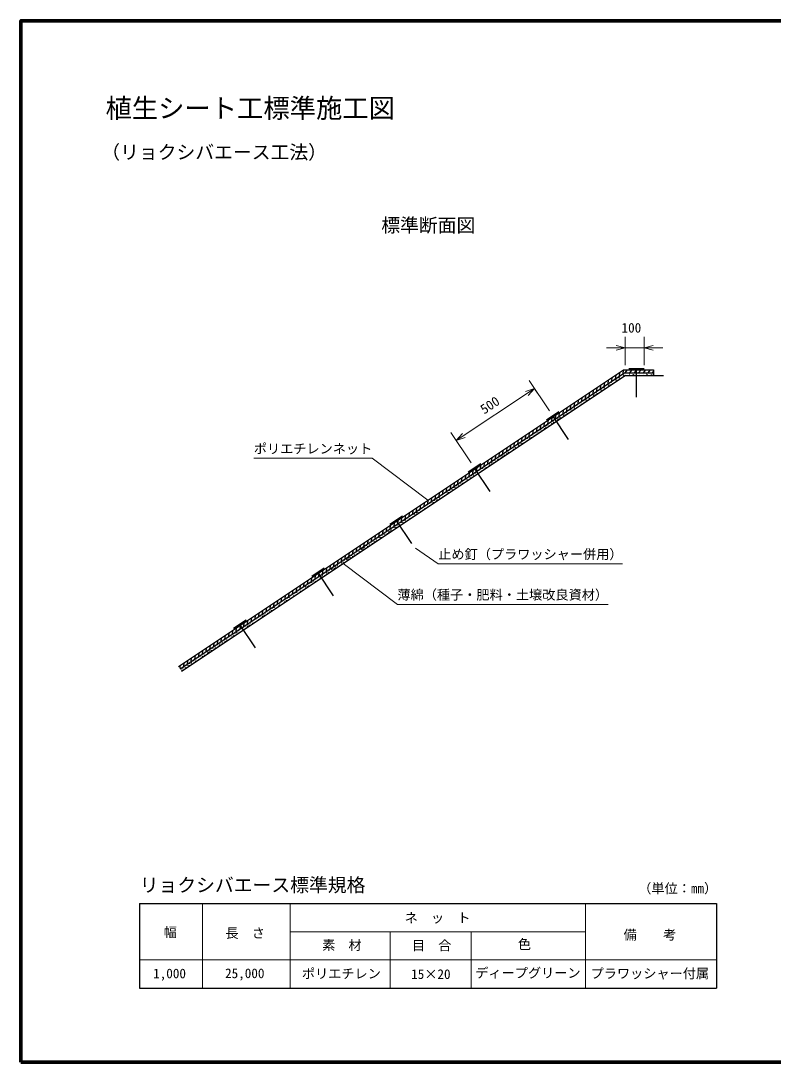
# Model space of a CAD drawing. Units: millimetres, scale not verified. Extents: x 200 to 8200, y 200 to 5825.
# Drawn here: x 200 to 4200, y 200 to 5740 of the extents above; entities that cross this region are included whole.
import ezdxf
from ezdxf.enums import TextEntityAlignment as Align

# ---------------------------------------------------------------- set-up
doc = ezdxf.new("R2010")
doc.units = ezdxf.units.MM
doc.header["$LTSCALE"] = 20
for name, color, linetype, lineweight in [('C-MTR-FRAM', 5, 'Continuous', 25), ('C-MTR-LINE', 5, 'Continuous', 13), ('C-STR', 7, 'Continuous', 25), ('C-STR-DIM', 1, 'Continuous', 13), ('C-STR-HTXT', 1, 'Continuous', 13), ('C-TTL', 2, 'Continuous', 70)]:
    doc.layers.add(name, color=color, linetype=linetype, lineweight=lineweight)
doc.layers.add('C-MTR-TXT', color=5, linetype='Continuous')
doc.layers.add('C-TTL-TXT', color=5, linetype='Continuous')
doc.styles.add('ＭＳ ゴシック', font='')
doc.styles.get('ＭＳ ゴシック').set_extended_font_data('MS Gothic')

msp = doc.modelspace()

# ---------------------------------------------------------------- linework, layer by layer
at = {"layer": 'C-MTR-FRAM'}
for p, q in [((831.38, 1043.8), (831.38, 593.8)), ((831.38, 1043.8), (3899.35, 1043.8)), ((3899.35, 1043.8), (3899.35, 593.8)), ((831.38, 593.8), (3899.35, 593.8))]:
    msp.add_line(p, q, dxfattribs=at)
at = {"layer": 'C-MTR-LINE'}
for p, q in [((1166.26, 1043.8), (1166.26, 743.8)), ((1632.06, 1043.8), (1632.06, 743.8)), ((3202.51, 1043.8), (3202.51, 743.8)), ((1166.26, 893.8), (1166.26, 593.8)), ((1632.06, 893.8), (1632.06, 593.8)), ((1632.06, 893.8), (3202.51, 893.8)), ((2164.45, 892.8), (2164.45, 592.8)), ((2593.45, 892.8), (2593.45, 592.8)), ((3202.51, 890.8), (3202.51, 590.8)), ((831.38, 743.8), (3899.35, 743.8))]:
    msp.add_line(p, q, dxfattribs=at)
at = {"layer": 'C-STR'}
for p, q in [((1038.28, 2305.69), (3404.42, 3883.11)), ((3404.42, 3883.11), (3463.96, 3883.11)), ((3513.5, 3888.11), (3433.5, 3888.11)), ((3473.5, 3738.11), (3473.5, 3888.11)), ((3528.32, 3883.11), (3543.01, 3883.11)), ((1046.6, 2293.21), (3408.96, 3868.11)), ((1054.92, 2280.73), (3413.5, 3853.11)), ((3408.96, 3868.11), (3463.96, 3868.11)), ((3413.5, 3853.11), (3617.68, 3853.11)), ((3460.91, 3868.11), (3563.5, 3868.11)), ((3061.27, 3660.36), (2994.7, 3615.98)), ((3111.19, 3513.36), (3027.98, 3638.17)), ((2645.24, 3383.01), (2578.68, 3338.63)), ((2695.16, 3236.01), (2611.96, 3360.82)), ((2229.21, 3105.66), (2162.65, 3061.28)), ((2279.14, 2958.66), (2195.93, 3083.47)), ((1813.19, 2828.31), (1746.62, 2783.93)), ((1863.11, 2681.31), (1779.91, 2806.12)), ((1397.16, 2550.96), (1330.6, 2506.58)), ((1447.09, 2403.96), (1363.88, 2528.77))]:
    msp.add_line(p, q, dxfattribs=at)
at = {"layer": 'C-STR', "color": 1}
for p, q in [((3402.58, 3881.89), (3400.43, 3862.43)), ((3424.27, 3883.11), (3411.68, 3868.11)), ((3448.27, 3883.11), (3435.68, 3868.11)), ((3473.5, 3883.11), (3460.91, 3868.11)), ((3497.5, 3883.11), (3484.91, 3868.11)), ((3521.5, 3883.11), (3508.91, 3868.11)), ((3545.5, 3883.11), (3532.91, 3868.11)), ((3322.7, 3828.64), (3320.55, 3809.18)), ((3342.67, 3841.95), (3340.52, 3822.49)), ((3362.64, 3855.26), (3360.49, 3835.8)), ((3382.61, 3868.58), (3380.46, 3849.11)), ((3563.5, 3875.96), (3556.91, 3868.11)), ((3242.82, 3775.39), (3240.67, 3755.92)), ((3262.79, 3788.7), (3260.64, 3769.24)), ((3282.76, 3802.01), (3280.61, 3782.55)), ((3302.73, 3815.33), (3300.58, 3795.86)), ((3162.95, 3722.14), (3160.8, 3702.67)), ((3182.92, 3735.45), (3180.77, 3715.99)), ((3202.89, 3748.76), (3200.73, 3729.3)), ((3222.86, 3762.07), (3220.7, 3742.61)), ((3083.07, 3668.88), (3080.92, 3649.42)), ((3103.04, 3682.2), (3100.89, 3662.74)), ((3123.01, 3695.51), (3120.86, 3676.05)), ((3142.98, 3708.82), (3140.83, 3689.36)), ((2983.23, 3602.32), (2981.07, 3582.86)), ((3003.19, 3615.63), (3001.04, 3596.17)), ((3023.16, 3628.95), (3021.01, 3609.48)), ((3043.13, 3642.26), (3040.98, 3622.8)), ((3063.1, 3655.57), (3060.95, 3636.11)), ((2903.35, 3549.07), (2901.2, 3529.61)), ((2923.32, 3562.38), (2921.17, 3542.92)), ((2943.29, 3575.7), (2941.13, 3556.23)), ((2963.26, 3589.01), (2961.1, 3569.55)), ((2823.47, 3495.82), (2821.32, 3476.36)), ((2843.44, 3509.13), (2841.29, 3489.67)), ((2863.41, 3522.44), (2861.26, 3502.98)), ((2883.38, 3535.76), (2881.23, 3516.29)), ((2743.59, 3442.57), (2741.44, 3423.1)), ((2763.56, 3455.88), (2761.41, 3436.42)), ((2783.53, 3469.19), (2781.38, 3449.73)), ((2803.5, 3482.51), (2801.35, 3463.04)), ((2663.72, 3389.32), (2661.57, 3369.85)), ((2683.69, 3402.63), (2681.53, 3383.17)), ((2703.66, 3415.94), (2701.5, 3396.48)), ((2723.63, 3429.25), (2721.47, 3409.79)), ((2583.84, 3336.07), (2581.69, 3316.6)), ((2603.81, 3349.38), (2601.66, 3329.92)), ((2623.78, 3362.69), (2621.63, 3343.23)), ((2643.75, 3376), (2641.6, 3356.54)), ((2483.99, 3269.5), (2481.84, 3250.04)), ((2503.96, 3282.81), (2501.81, 3263.35)), ((2523.93, 3296.13), (2521.78, 3276.66)), ((2543.9, 3309.44), (2541.75, 3289.98)), ((2563.87, 3322.75), (2561.72, 3303.29)), ((2404.12, 3216.25), (2401.97, 3196.79)), ((2424.09, 3229.56), (2421.93, 3210.1)), ((2444.06, 3242.88), (2441.9, 3223.41)), ((2464.03, 3256.19), (2461.87, 3236.73)), ((2324.24, 3163), (2322.09, 3143.54)), ((2344.21, 3176.31), (2342.06, 3156.85)), ((2364.18, 3189.62), (2362.03, 3170.16)), ((2384.15, 3202.94), (2382, 3183.47)), ((2244.36, 3109.75), (2242.21, 3090.29)), ((2264.33, 3123.06), (2262.18, 3103.6)), ((2284.3, 3136.37), (2282.15, 3116.91)), ((2304.27, 3149.69), (2302.12, 3130.22)), ((2164.49, 3056.5), (2162.33, 3037.03)), ((2184.46, 3069.81), (2182.3, 3050.35)), ((2204.43, 3083.12), (2202.27, 3063.66)), ((2224.39, 3096.44), (2222.24, 3076.97)), ((2084.61, 3003.25), (2082.46, 2983.78)), ((2104.58, 3016.56), (2102.43, 2997.1)), ((2124.55, 3029.87), (2122.4, 3010.41)), ((2144.52, 3043.18), (2142.37, 3023.72)), ((1984.76, 2936.68), (1982.61, 2917.22)), ((2004.73, 2949.99), (2002.58, 2930.53)), ((2024.7, 2963.31), (2022.55, 2943.84)), ((2044.67, 2976.62), (2042.52, 2957.16)), ((2064.64, 2989.93), (2062.49, 2970.47)), ((1904.89, 2883.43), (1902.73, 2863.97)), ((1924.86, 2896.74), (1922.7, 2877.28)), ((1944.83, 2910.06), (1942.67, 2890.59)), ((1964.79, 2923.37), (1962.64, 2903.91)), ((1825.01, 2830.18), (1822.86, 2810.72)), ((1844.98, 2843.49), (1842.83, 2824.03)), ((1864.95, 2856.81), (1862.8, 2837.34)), ((1884.92, 2870.12), (1882.77, 2850.66)), ((1745.13, 2776.93), (1742.98, 2757.47)), ((1765.1, 2790.24), (1762.95, 2770.78)), ((1785.07, 2803.55), (1782.92, 2784.09)), ((1805.04, 2816.87), (1802.89, 2797.4)), ((1665.26, 2723.68), (1663.1, 2704.21)), ((1685.23, 2736.99), (1683.07, 2717.53)), ((1705.19, 2750.3), (1703.04, 2730.84)), ((1725.16, 2763.62), (1723.01, 2744.15)), ((1585.38, 2670.43), (1583.23, 2650.96)), ((1605.35, 2683.74), (1603.2, 2664.28)), ((1625.32, 2697.05), (1623.17, 2677.59)), ((1645.29, 2710.36), (1643.13, 2690.9)), ((1485.53, 2603.86), (1483.38, 2584.4)), ((1505.5, 2617.18), (1503.35, 2597.71)), ((1525.47, 2630.49), (1523.32, 2611.03)), ((1545.44, 2643.8), (1543.29, 2624.34)), ((1565.41, 2657.11), (1563.26, 2637.65)), ((1405.66, 2550.61), (1403.5, 2531.15)), ((1425.63, 2563.92), (1423.47, 2544.46)), ((1445.59, 2577.24), (1443.44, 2557.77)), ((1465.56, 2590.55), (1463.41, 2571.09)), ((1325.78, 2497.36), (1323.63, 2477.9)), ((1345.75, 2510.67), (1343.6, 2491.21)), ((1365.72, 2523.99), (1363.57, 2504.52)), ((1385.69, 2537.3), (1383.54, 2517.84)), ((1245.9, 2444.11), (1243.75, 2424.65)), ((1265.87, 2457.42), (1263.72, 2437.96)), ((1285.84, 2470.73), (1283.69, 2451.27)), ((1305.81, 2484.05), (1303.66, 2464.58)), ((1166.03, 2390.86), (1163.87, 2371.4)), ((1185.99, 2404.17), (1183.84, 2384.71)), ((1205.96, 2417.48), (1203.81, 2398.02)), ((1225.93, 2430.8), (1223.78, 2411.33)), ((1086.15, 2337.61), (1084, 2318.14)), ((1106.12, 2350.92), (1103.97, 2331.46)), ((1126.09, 2364.23), (1123.94, 2344.77)), ((1146.06, 2377.54), (1143.9, 2358.08)), ((1046.21, 2310.98), (1044.58, 2296.25)), ((1066.18, 2324.29), (1064.03, 2304.83))]:
    msp.add_line(p, q, dxfattribs=at)
at = {"layer": 'C-STR'}
msp.add_lwpolyline([(3456.32, 3883.11), (3563.5, 3883.11), (3563.5, 3853.11)], dxfattribs=at)
for centre in [(3354.23, 3826.33), (3360.51, 3833.64), (3363.69, 3823.23), (3364.56, 3829.3), (3372.68, 3830.59), (3376.97, 3841.49), (3383.71, 3838.42), (3394.17, 3852.95), (3400.45, 3860.27), (3403.63, 3849.85), (3404.5, 3855.92), (3412.62, 3857.21), (3416.91, 3868.11), (3423.65, 3865.05), (3425.22, 3863.7), (3435.46, 3860.44), (3452.55, 3863.7), (3456.46, 3857.41), (3468.1, 3858.39), (3488.83, 3857.01), (3498.45, 3863.7), (3508.69, 3860.44), (3525.78, 3863.7), (3529.69, 3857.41), (3549.78, 3863.7), (3553.69, 3857.41), (3560.59, 3858.39), (3274.35, 3773.08), (3280.63, 3780.39), (3283.81, 3769.97), (3284.68, 3776.05), (3292.8, 3777.34), (3297.09, 3788.24), (3303.84, 3785.17), (3314.29, 3799.7), (3320.57, 3807.01), (3323.75, 3796.6), (3324.62, 3802.67), (3332.74, 3803.96), (3337.03, 3814.86), (3343.77, 3811.8), (3194.48, 3719.83), (3200.76, 3727.14), (3203.94, 3716.72), (3204.81, 3722.79), (3212.92, 3724.08), (3217.22, 3734.99), (3223.5, 3742.3), (3223.96, 3731.92), (3234.42, 3746.45), (3240.69, 3753.76), (3243.88, 3743.35), (3244.74, 3749.42), (3252.86, 3750.71), (3257.16, 3761.61), (3263.9, 3758.55), (3103.68, 3662.42), (3112.26, 3658.64), (3112.41, 3666.05), (3121.29, 3661.63), (3122.83, 3669.36), (3130.28, 3668.99), (3134.57, 3679.89), (3140.85, 3687.2), (3144.03, 3676.79), (3144.9, 3682.86), (3153.02, 3684.15), (3157.31, 3695.05), (3163.59, 3702.36), (3168.24, 3692.32), (3172.17, 3698.57), (3172.32, 3705.99), (3181.2, 3701.56), (3182.74, 3709.3), (3190.18, 3708.92), (3021.03, 3607.32), (3025.08, 3602.98), (3033.2, 3604.27), (3037.49, 3615.17), (3043.77, 3622.48), (3048.42, 3612.45), (3052.35, 3618.7), (3052.5, 3626.12), (3061.38, 3621.69), (3062.92, 3629.42), (3070.37, 3629.05), (3074.66, 3639.95), (3080.94, 3647.26), (3084.12, 3636.85), (3084.99, 3642.92), (3093.11, 3644.21), (3097.4, 3655.11), (3104.14, 3652.05), (3108.33, 3652.38), (2932.69, 3546.24), (2943.11, 3549.54), (2950.55, 3549.17), (2954.85, 3560.07), (2961.13, 3567.38), (2964.31, 3556.97), (2965.17, 3563.04), (2973.29, 3564.33), (2977.59, 3575.23), (2983.87, 3582.54), (2984.33, 3572.17), (2988.51, 3572.51), (2992.45, 3578.76), (2992.6, 3586.18), (3001.47, 3581.75), (3003.01, 3589.48), (3010.46, 3589.11), (3014.75, 3600.01), (3024.21, 3596.91), (2857.77, 3495.36), (2864.05, 3502.67), (2864.51, 3492.29), (2868.7, 3492.63), (2872.63, 3498.88), (2872.78, 3506.3), (2881.66, 3501.87), (2883.2, 3509.6), (2890.65, 3509.23), (2894.94, 3520.14), (2901.22, 3527.45), (2904.4, 3517.03), (2905.27, 3523.1), (2913.38, 3524.39), (2917.68, 3535.3), (2923.96, 3542.61), (2928.61, 3532.57), (2932.54, 3538.82), (2941.57, 3541.81), (2775.12, 3440.26), (2781.4, 3447.57), (2784.58, 3437.16), (2785.45, 3443.23), (2793.57, 3444.52), (2797.86, 3455.42), (2804.14, 3462.73), (2808.79, 3452.69), (2812.72, 3458.94), (2812.87, 3466.36), (2821.75, 3461.93), (2823.29, 3469.67), (2830.74, 3469.29), (2835.03, 3480.2), (2841.31, 3487.51), (2844.49, 3477.09), (2845.36, 3483.16), (2853.48, 3484.45), (2684.33, 3382.85), (2693.06, 3386.49), (2701.94, 3382.06), (2703.48, 3389.79), (2710.92, 3389.42), (2715.22, 3400.32), (2721.49, 3407.63), (2724.68, 3397.22), (2728.91, 3399.44), (2733, 3413.11), (2733.66, 3404.58), (2741.87, 3408.68), (2743.41, 3416.41), (2748.88, 3412.75), (2752.82, 3419.01), (2752.97, 3426.42), (2761.84, 3422), (2763.38, 3429.73), (2770.83, 3429.36), (2601.68, 3327.75), (2613.85, 3324.7), (2618.14, 3335.6), (2624.42, 3342.91), (2629.07, 3332.88), (2633, 3339.13), (2633.15, 3346.55), (2642.03, 3342.12), (2643.57, 3349.85), (2651.01, 3349.48), (2655.31, 3360.38), (2661.59, 3367.69), (2664.77, 3357.28), (2665.64, 3363.35), (2673.75, 3364.64), (2678.05, 3375.54), (2688.98, 3372.82), (2692.91, 3379.07), (2521.8, 3274.5), (2525.85, 3270.16), (2533.97, 3271.45), (2538.26, 3282.35), (2544.54, 3289.66), (2549.19, 3279.63), (2553.12, 3285.88), (2553.27, 3293.3), (2562.15, 3288.87), (2563.69, 3296.6), (2569.16, 3292.94), (2571.14, 3296.23), (2573.09, 3299.19), (2573.24, 3306.61), (2582.12, 3302.18), (2583.66, 3309.91), (2591.11, 3309.54), (2595.4, 3320.44), (2604.86, 3317.34), (2605.73, 3323.41), (2433.46, 3213.42), (2443.88, 3216.72), (2451.32, 3216.35), (2455.62, 3227.25), (2461.89, 3234.57), (2465.08, 3224.15), (2465.94, 3230.22), (2474.06, 3231.51), (2478.36, 3242.41), (2484.63, 3249.73), (2489.28, 3239.69), (2493.22, 3245.94), (2493.37, 3253.36), (2502.24, 3248.93), (2503.78, 3256.66), (2511.23, 3256.29), (2515.52, 3267.19), (2524.98, 3264.09), (2353.58, 3160.17), (2364, 3163.47), (2371.45, 3163.1), (2375.74, 3174), (2382.02, 3181.31), (2385.2, 3170.9), (2386.07, 3176.97), (2394.19, 3178.26), (2398.48, 3189.16), (2404.76, 3196.47), (2409.41, 3186.44), (2413.34, 3192.69), (2413.49, 3200.11), (2422.37, 3195.68), (2423.91, 3203.41), (2429.38, 3199.75), (2433.31, 3206), (2442.34, 3208.99), (2264.97, 3103.28), (2273.7, 3106.92), (2282.58, 3102.49), (2289.59, 3106.56), (2293.52, 3112.81), (2293.67, 3120.23), (2302.55, 3115.8), (2304.09, 3123.53), (2311.54, 3123.16), (2315.83, 3134.06), (2322.11, 3141.38), (2325.29, 3130.96), (2326.16, 3137.03), (2334.28, 3138.32), (2338.57, 3149.22), (2344.85, 3156.54), (2349.5, 3146.5), (2353.43, 3152.75), (2362.46, 3155.74), (2182.33, 3048.19), (2198.79, 3056.04), (2205.07, 3063.35), (2209.71, 3053.31), (2213.65, 3059.56), (2213.8, 3066.98), (2222.67, 3062.55), (2224.21, 3070.28), (2231.66, 3069.91), (2235.95, 3080.81), (2242.23, 3088.12), (2245.41, 3077.71), (2246.28, 3083.78), (2254.4, 3085.07), (2258.69, 3095.97), (2269.62, 3093.25), (2273.55, 3099.5), (2102.45, 2994.94), (2114.62, 2991.88), (2118.91, 3002.78), (2125.19, 3010.09), (2129.84, 3000.06), (2133.77, 3006.31), (2133.92, 3013.73), (2142.8, 3009.3), (2149.81, 3013.37), (2153.74, 3019.62), (2153.89, 3027.04), (2162.77, 3022.61), (2164.31, 3030.34), (2171.75, 3029.97), (2176.05, 3040.88), (2185.51, 3037.77), (2186.37, 3043.84), (2194.49, 3045.13), (2024.52, 2937.15), (2031.97, 2936.78), (2036.26, 2947.69), (2042.54, 2955), (2045.72, 2944.58), (2046.59, 2950.65), (2054.71, 2951.94), (2059, 2962.85), (2065.28, 2970.16), (2069.93, 2960.12), (2073.86, 2966.37), (2074.01, 2973.79), (2082.89, 2969.36), (2084.43, 2977.09), (2091.88, 2976.72), (2096.17, 2987.62), (2105.63, 2984.52), (2106.5, 2990.59), (1934.23, 2880.6), (1944.64, 2883.9), (1952.09, 2883.53), (1956.38, 2894.43), (1962.66, 2901.75), (1965.85, 2891.33), (1966.71, 2897.4), (1974.83, 2898.69), (1979.12, 2909.59), (1985.4, 2916.91), (1990.05, 2906.87), (1993.99, 2913.12), (1994.14, 2920.54), (2003.01, 2916.11), (2010.02, 2920.18), (2013.95, 2926.43), (2014.1, 2933.85), (2022.98, 2929.42), (1854.35, 2827.35), (1870.24, 2826.99), (1874.17, 2833.24), (1874.32, 2840.66), (1883.2, 2836.23), (1884.74, 2843.97), (1892.18, 2843.59), (1896.48, 2854.5), (1902.76, 2861.81), (1905.94, 2851.39), (1906.81, 2857.46), (1914.92, 2858.75), (1919.22, 2869.66), (1925.5, 2876.97), (1930.14, 2866.93), (1934.08, 2873.18), (1943.11, 2876.17), (1779.43, 2776.47), (1785.71, 2783.78), (1790.36, 2773.74), (1794.29, 2779.99), (1794.44, 2787.41), (1803.32, 2782.98), (1804.86, 2790.71), (1812.31, 2790.34), (1816.6, 2801.25), (1822.88, 2808.56), (1826.06, 2798.14), (1826.93, 2804.21), (1835.05, 2805.5), (1839.34, 2816.41), (1845.62, 2823.72), (1850.27, 2813.68), (1854.2, 2819.93), (1863.23, 2822.92), (1683.1, 2715.37), (1699.56, 2723.22), (1705.83, 2730.53), (1710.48, 2720.49), (1714.42, 2726.74), (1714.57, 2734.16), (1723.44, 2729.73), (1730.45, 2733.8), (1734.39, 2740.05), (1734.54, 2747.47), (1743.41, 2743.04), (1744.95, 2750.78), (1752.4, 2750.4), (1756.69, 2761.31), (1762.97, 2768.62), (1766.15, 2758.2), (1767.02, 2764.27), (1775.14, 2765.56), (1616.91, 2668.12), (1623.19, 2675.43), (1626.37, 2665.01), (1627.24, 2671.08), (1635.35, 2672.37), (1639.65, 2683.28), (1645.93, 2690.59), (1650.58, 2680.55), (1654.51, 2686.8), (1654.66, 2694.22), (1663.54, 2689.79), (1665.08, 2697.52), (1672.52, 2697.15), (1676.82, 2708.06), (1686.28, 2704.95), (1687.14, 2711.02), (1695.26, 2712.31), (1525.29, 2604.34), (1532.74, 2603.96), (1537.03, 2614.87), (1543.31, 2622.18), (1546.49, 2611.76), (1547.36, 2617.83), (1555.48, 2619.12), (1559.77, 2630.03), (1566.05, 2637.34), (1570.7, 2627.3), (1574.63, 2633.55), (1574.78, 2640.97), (1583.66, 2636.54), (1590.67, 2640.61), (1594.6, 2646.86), (1594.75, 2654.28), (1603.63, 2649.85), (1605.17, 2657.59), (1612.61, 2657.21), (1454.82, 2553.67), (1454.97, 2561.09), (1463.84, 2556.66), (1465.38, 2564.4), (1472.83, 2564.03), (1477.12, 2574.93), (1483.4, 2582.24), (1486.58, 2571.82), (1487.45, 2577.9), (1495.57, 2579.19), (1499.86, 2590.09), (1506.14, 2597.4), (1510.79, 2587.36), (1514.72, 2593.61), (1514.87, 2601.03), (1523.75, 2596.6), (1360.08, 2496.9), (1366.36, 2504.21), (1371.01, 2494.17), (1374.94, 2500.42), (1375.09, 2507.84), (1383.97, 2503.41), (1385.51, 2511.15), (1392.95, 2510.77), (1397.25, 2521.68), (1403.53, 2528.99), (1406.71, 2518.57), (1407.58, 2524.64), (1415.69, 2525.93), (1419.99, 2536.84), (1426.27, 2544.15), (1430.91, 2534.11), (1434.85, 2540.36), (1435, 2547.78), (1450.88, 2547.42), (1277.43, 2441.8), (1283.71, 2449.11), (1286.89, 2438.7), (1287.76, 2444.77), (1295.88, 2446.06), (1300.17, 2456.96), (1311.1, 2454.23), (1315.03, 2460.49), (1315.18, 2467.9), (1324.06, 2463.47), (1325.6, 2471.21), (1333.05, 2470.84), (1337.34, 2481.74), (1343.62, 2489.05), (1346.8, 2478.63), (1347.67, 2484.71), (1355.79, 2486), (1195.37, 2388.03), (1204.24, 2383.6), (1205.78, 2391.33), (1213.23, 2390.96), (1217.52, 2401.86), (1223.8, 2409.17), (1226.98, 2398.76), (1227.85, 2404.83), (1235.97, 2406.12), (1240.26, 2417.02), (1246.54, 2424.33), (1251.19, 2414.3), (1255.12, 2420.55), (1255.27, 2427.97), (1264.15, 2423.54), (1265.69, 2431.27), (1273.14, 2430.9), (1103.99, 2329.3), (1120.45, 2337.14), (1126.73, 2344.46), (1131.38, 2334.42), (1135.31, 2340.67), (1135.46, 2348.09), (1144.34, 2343.66), (1145.88, 2351.39), (1153.32, 2351.02), (1157.62, 2361.92), (1163.9, 2369.23), (1167.08, 2358.82), (1167.94, 2364.89), (1176.06, 2366.18), (1191.28, 2374.36), (1195.22, 2380.61), (1056.25, 2286.3), (1060.54, 2297.21), (1071.47, 2294.48), (1075.4, 2300.73), (1075.55, 2308.15), (1084.43, 2303.72), (1085.97, 2311.45), (1093.41, 2311.08), (1097.71, 2321.99), (1107.17, 2318.88), (1108.04, 2324.95), (1116.15, 2326.24)]:
    msp.add_circle(centre, 0.3, dxfattribs=at)
at = {"layer": 'C-STR-DIM'}
for p, q in [((3413.5, 3908.81), (3413.5, 4058.3)), ((3513.5, 3908.81), (3513.5, 4058.3)), ((3313.5, 4000.59), (3613.5, 4000.59)), ((3413.5, 4000.59), (3365.2, 4013.53)), ((3413.5, 4000.59), (3365.2, 3987.65)), ((3513.5, 4000.59), (3561.8, 4013.53)), ((3513.5, 4000.59), (3561.8, 3987.65)), ((3010, 3665.14), (2901.83, 3827.39)), ((2514.39, 3507.17), (2930.42, 3784.52)), ((2930.42, 3784.52), (2883.05, 3768.5)), ((2930.42, 3784.52), (2897.41, 3746.96)), ((2935.12, 3777.47), (2952.6, 3751.24)), ((2593.98, 3387.79), (2485.81, 3550.04)), ((2514.39, 3507.17), (2547.4, 3544.73)), ((2514.39, 3507.17), (2561.75, 3523.19))]:
    msp.add_line(p, q, dxfattribs=at)
at = {"layer": 'C-STR-HTXT'}
for p, q in [((1438.57, 3412.79), (2068.57, 3412.79)), ((2068.57, 3412.79), (2364.18, 3189.62)), ((2299.14, 2933.66), (2419.14, 2851.16)), ((1913.81, 2853.32), (2202.22, 2635.58)), ((2419.14, 2851.16), (3399.14, 2851.16)), ((2202.22, 2635.58), (3322.22, 2635.58))]:
    msp.add_line(p, q, dxfattribs=at)
at = {"layer": 'C-TTL'}
msp.add_lwpolyline([(200, 200), (8200, 200), (8200, 5740), (200, 5740)], close=True, dxfattribs=at)

# ---------------------------------------------------------------- texts
at = {"layer": 'C-MTR-TXT', "style": 'ＭＳ ゴシック'}
for s, p in [('（単位：㎜）', (3482.54, 1083.68)), ('ネ\u3000ッ\u3000ト', (2240.73, 926.71)), ('幅', (959.82, 850.8)), ('長\u3000さ', (1287.9, 845.8)), ('素\u3000材', (1801.94, 781.87)), ('目\u3000合', (2279.2, 779.8)), ('\u3000\u3000色', (2702.87, 785.94)), ('1,000', (903.42, 631)), ('25,000', (1285.86, 631.72)), ('ポリエチレン', (1694.4, 630.24)), ('15×20', (2275.34, 627.42)), ('ディープグリーン', (2616.22, 633.8))]:
    msp.add_text(s, height=51.32, dxfattribs=at).set_placement(p, align=Align.BOTTOM_LEFT)
for s, p in [('備\u3000\u3000考', (3544.45, 836.8)), ('プラワッシャー付属', (3544.45, 630.8))]:
    msp.add_text(s, height=51.32, dxfattribs=at).set_placement(p, align=Align.BOTTOM_CENTER)
at = {"layer": 'C-STR-DIM', "color": 7, "style": 'ＭＳ ゴシック'}
for s, p in [('100', (3393.87, 4065.98)), ('ポリエチレンネット', (1438.57, 3422.79)), ('止め釘（プラワッシャー併用）', (2419.14, 2861.16)), ('薄綿（種子・肥料・土壌改良資材）', (2202.22, 2645.58))]:
    msp.add_text(s, height=51.32, dxfattribs=at).set_placement(p, align=Align.BOTTOM_LEFT)
msp.add_text('500', height=51.32, rotation=33.69, dxfattribs=at).set_placement((2672.87, 3632.62), align=Align.BOTTOM_LEFT)
at = {"layer": 'C-TTL-TXT', "color": 3, "style": 'ＭＳ ゴシック'}
for s, height, p in [('植生シート工標準施工図', 102.6, (650.04, 5193.35)), ('（リョクシバエース工法）', 73.31, (627.67, 4982.63))]:
    msp.add_text(s, height=height, dxfattribs=at).set_placement(p, align=Align.BOTTOM_LEFT)
at = {"layer": 'C-TTL-TXT', "color": 7, "style": 'ＭＳ ゴシック'}
msp.add_text('標準断面図', height=73.31, dxfattribs=at).set_placement((2116.43, 4593.95), align=Align.BOTTOM_LEFT)
at = {"layer": 'C-TTL-TXT', "style": 'ＭＳ ゴシック'}
msp.add_text('リョクシバエース標準規格', height=73.31, dxfattribs=at).set_placement((832, 1083.8), align=Align.BOTTOM_LEFT)

doc.saveas('drawing.dxf')
